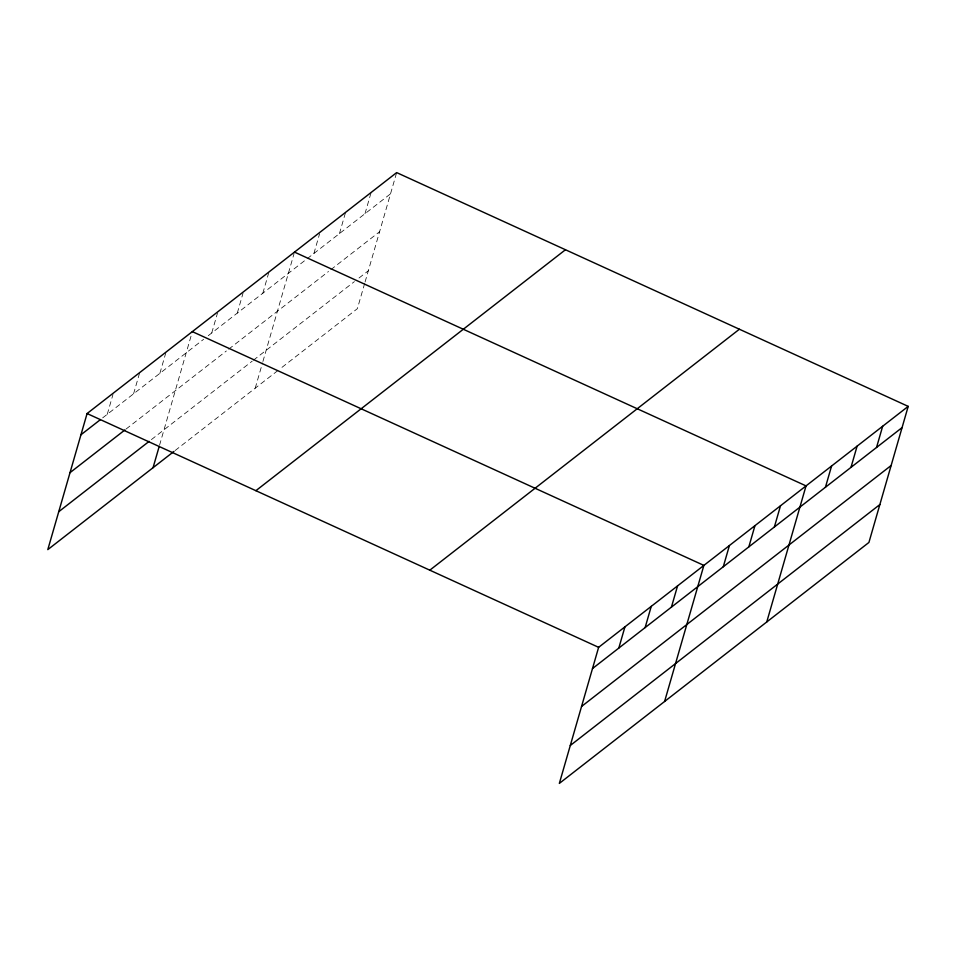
<?xml version="1.0" encoding="UTF-8"?>
<svg xmlns="http://www.w3.org/2000/svg" width="956" height="956" viewBox="0 0 956 956"><rect width="100%" height="100%" fill="white"/><g stroke="black" fill="none" stroke-linecap="round" stroke-linejoin="round"><path stroke-width="0.72" stroke-dasharray="4.78 3.58" d="M107.263 414.295L112.987 394.481M133.577 393.812L139.707 372.589M159.891 373.33L166.021 352.107M159.544 445.245L192.335 331.624M211.742 332.975L217.466 313.162M237.291 313.09L243.003 293.277M262.828 293.217L268.959 271.982M255.216 388.184L262.506 362.921M262.912 361.511L294.089 253.519M313.903 253.46L319.627 233.646M339.452 233.587L345.57 212.351M364.989 213.702L371.119 192.479M364.666 283.406L357.377 308.669L280.753 368.311M365.072 282.008L396.656 172.594M102.686 417.856L203.616 339.296M208.265 335.687L390.526 193.829M126.073 429.041L226.345 350.995M228.675 349.191L328.505 271.48M330.836 269.676L379.592 231.722M151.407 439.593L252.229 361.129M253.388 360.221L354.389 281.614M359.026 278.005L368.323 270.775M175.115 450.527L278.435 370.115"/><path stroke-width="1.43" d="M908.2 406.372L598.623 647.332L559.344 783.406L868.92 542.458L908.2 406.372L396.656 172.594L87.08 413.542L47.8 549.628L173.956 451.435M153.056 467.699L159.138 446.643M618.807 648.072L624.937 626.849M645.121 627.59L651.251 606.367M671.435 607.108L677.565 585.885M664.599 701.477L703.879 565.402L192.335 331.624M723.286 566.753L729.416 545.529M748.835 546.88L754.953 525.645M774.372 526.995L780.502 505.772M766.76 621.962L806.039 485.887L294.496 252.109M825.446 487.237L831.577 466.014M850.995 467.365L857.114 446.129M876.533 447.48L882.663 426.257M80.949 434.777L100.404 419.636M70.015 472.67L124.925 429.937M58.734 511.723L149.124 441.373M255.885 490.691L565.462 249.743M429.806 570.182L739.394 329.234M592.493 668.555L902.07 427.607M581.559 706.46L891.135 465.5M570.278 745.501L879.867 504.553M87.08 413.542L598.623 647.332"/></g></svg>
